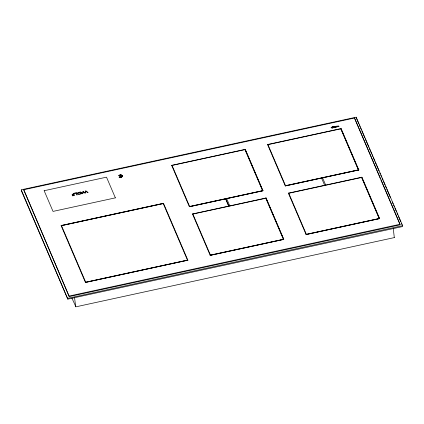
<?xml version="1.0" encoding="UTF-8"?>
<svg xmlns="http://www.w3.org/2000/svg" width="424" height="424" viewBox="0 0 424 424"><rect width="100%" height="100%" fill="white"/><g stroke="black" fill="none" stroke-linecap="round" stroke-linejoin="round"><path stroke-width="0.64" d="M21.274 189.857L67.824 299.132L402.551 226.564L402.705 225.849L356.176 117.194L21.449 189.756L21.375 190.795L67.824 299.132M23.675 189.798L69.234 296.588L399.996 224.868L400.108 224.381L354.559 118.005L23.797 189.724L69.234 296.588M71.963 298.226L75.901 306.828L394.309 237.599M354.623 118.545L354.559 118.005M77.475 193.201L77.836 194.028A1.924 1.097 -6.8 0 0 78.626 194.335L81.042 193.895A1.961 1.118 -6.8 0 0 81.662 193.053A2.083 1.187 -6.8 0 0 81.53 192.613L81.424 192.485M394.309 237.679L393.276 228.584M78.069 192.501L80.258 192.03M333.439 126.829L333.948 126.718A0.599 0.339 -6.8 0 1 334.202 127.317C332.14 127.423 335.045 126.299 333.863 127.327M69.17 296.047L400.055 224.259M67.729 298.342L402.63 225.679M44.16 190.715L106.509 177.168L115.376 197.865M118.768 175.393C120.034 175.287 118.338 175.165 118.895 175.695L119.393 175.584L119.155 175.202L120.575 174.889L120.697 175.197L120.072 175.027M120.543 175.032L121.163 175.202L120.538 175.006L121.047 174.921M120.103 174.958L120.22 175.239L119.277 175.504M121.964 175.398L121.344 175.25L122.292 175.557L121.958 176.236M121.619 175.446L122.292 175.557M120.496 176.034L120.125 176.146L120.814 177.751L121.185 177.672L120.496 176.066M245.204 149.365L171.656 165.344L189.38 206.732L262.933 190.774L245.204 149.365L262.933 190.774M358.831 169.966L341.103 128.557L267.549 144.515L285.278 185.924L358.826 169.945L285.278 185.924M267.634 144.717L341.188 128.758M119.69 177.211L119.568 176.909L119.07 177.041L119.69 177.211L119.186 177.317M119.966 177.1L121.386 176.792L121.508 177.094L120.087 177.402L120.003 176.983L119.499 177.115L120.564 177.338L120.469 176.988L121.063 177.206L121.895 176.903L121.269 176.734L121.773 176.601L121.895 176.903M121.688 176.776L122.192 176.644L121.566 176.474L122.192 176.665M120.125 177.285L119.621 177.396M115.365 197.86L53.016 211.401L44.149 190.705M187.858 260.209L163.484 203.282L61.072 225.526L85.441 282.432L187.853 260.188L85.441 282.432M262.853 190.593L189.3 206.525M262.928 190.747L189.38 206.732M266.028 197.992L192.48 213.972L210.203 255.359L283.757 239.401L266.028 197.992L283.757 239.401M379.655 218.593L361.926 177.184L288.373 193.143L306.101 234.552L379.65 218.572L306.101 234.552M288.458 193.349L362.006 177.391M85.362 282.246L187.779 260.029M283.677 239.221L210.119 255.158M210.203 255.359L283.751 239.38M333.778 127.428L333.693 127.428A0.588 0.334 -6.8 0 1 333.434 126.85M356.361 118.111L358.709 123.585M359.229 124.799L360.008 126.628M360.533 127.841L361.312 129.67M361.831 130.883L364.698 137.577M365.218 138.791L368.864 147.308M369.389 148.527L370.168 150.35M370.687 151.564L371.472 153.393M371.991 154.606L372.776 156.435M373.295 157.649L374.858 161.3M375.378 162.514L376.157 164.342M376.682 165.556L379.024 171.031M379.803 172.859L380.328 174.073M380.847 175.292L381.627 177.115M382.151 178.329L382.93 180.158M383.455 181.371L385.013 185.023M385.538 186.242L386.317 188.065M386.836 189.279L390.483 197.796M392.311 202.057L393.09 203.88M393.61 205.094L394.394 206.923M394.914 208.136L396.477 211.788M396.996 213.007L397.781 214.83M398.3 216.044L400.643 221.519M401.427 223.347L401.947 224.561M354.687 118.635L380.392 178.663M380.911 179.877L393.112 208.369M393.631 209.583L399.864 224.137M332.872 126.935L333.142 127.571L332.745 127.052M332.554 126.972L332.962 127.921L332.045 128.122L332.549 127.592L331.292 127.518L331.918 127.232L332.119 127.704M332.305 127.025L332.496 127.465L331.881 127.735M325.664 185.044L322.563 177.804M321.535 178.027L324.641 185.267M285.601 185.855L267.878 144.467M306.425 234.483L288.702 193.095M244.881 149.455L262.604 190.821M265.705 198.088L283.428 239.449M226.665 198.612L229.766 205.852M189.703 206.663L171.98 165.275M210.527 255.29L192.803 213.903M122.34 175.849L121.884 176.511L122.388 176.405L122.266 176.124M121.741 175.727L121.836 175.934M119.78 175.393L119.658 175.112M61.401 225.451L85.765 282.358M356.176 117.194L356.287 117.787M75.695 306.806L74.576 297.733M379.575 218.413L306.017 234.35M358.752 169.786L285.198 185.723M266.108 198.194L192.554 214.131M245.289 149.566L171.731 165.503M187.53 260.257L163.161 203.372M80.279 192.061A1.961 1.118 -6.8 0 1 81.44 192.523M77.507 193.264A1.924 1.097 -6.8 0 1 78.09 192.57M81.085 193.106L81.069 193.222A1.426 0.811 -6.8 0 1 80.624 193.731L79.097 194.065A1.426 0.811 -6.8 0 1 78.329 193.816L78.053 193.174A1.431 0.816 -6.8 0 1 78.498 192.66L80.025 192.332A1.431 0.816 -6.8 0 1 80.793 192.581L81.085 193.106M83.274 191.955L82.86 193.636L82.32 193.757L82.95 191.282L85.049 192.724L85.675 190.694L88.134 192.496L87.588 192.613L85.913 191.383L85.478 193.068L84.959 193.18L83.274 191.955M336.884 126.352L336.455 127.163L336.741 126.055L337.684 126.702L337.965 125.785L339.073 126.596L338.071 126.098L337.647 126.909L336.884 126.352M334.637 126.548L334.541 126.601A0.89 0.509 -6.8 0 0 334.298 127.115A0.954 0.546 -6.8 0 0 334.377 127.237A0.874 0.498 -6.8 0 0 334.907 127.444L335.882 127.227A0.89 0.503 -6.8 0 0 336.163 126.85A0.906 0.514 -6.8 0 0 335.411 126.379L334.637 126.548M331.43 127.258L331.356 127.29A0.588 0.334 -6.8 0 0 331.128 127.661A0.578 0.329 -6.8 0 0 331.589 127.878L332.321 127.746L332.045 127.115L331.43 127.258M334.881 126.601L334.806 126.638A0.652 0.371 -6.8 0 0 334.525 126.956L334.61 127.152A0.647 0.366 -6.8 0 0 335.008 127.306L335.623 127.189A0.647 0.371 -6.8 0 0 335.903 126.871L335.819 126.675A0.647 0.371 -6.8 0 0 335.347 126.543L334.881 126.601M333.789 126.702L332.188 127.083L333.598 126.877L334.197 127.656L333.789 126.702M334.669 126.543L334.774 127.216L335.458 126.765C336.052 127.709 335.172 125.663 335.426 126.681L334.669 126.543M121.476 174.974L120.973 175.107L121.094 175.388L121.598 175.276L121.476 174.995M73.649 193.323L73.098 193.445L73.522 194.425L72.032 194.749L72.149 195.024L73.638 194.701L73.887 195.284L72.403 195.607L72.52 195.883L74.555 195.443L73.649 193.323M76.394 192.729L74.126 193.217L74.242 193.492L75.965 193.121L76.755 194.961L77.3 194.844L76.394 192.729M163.563 203.462L61.151 225.706L163.563 203.483M358.503 170.013L340.779 128.626L358.503 170.013M379.326 218.641L361.603 177.253L379.326 218.641M228.737 206.053L225.637 198.808L228.737 206.053"/></g></svg>
